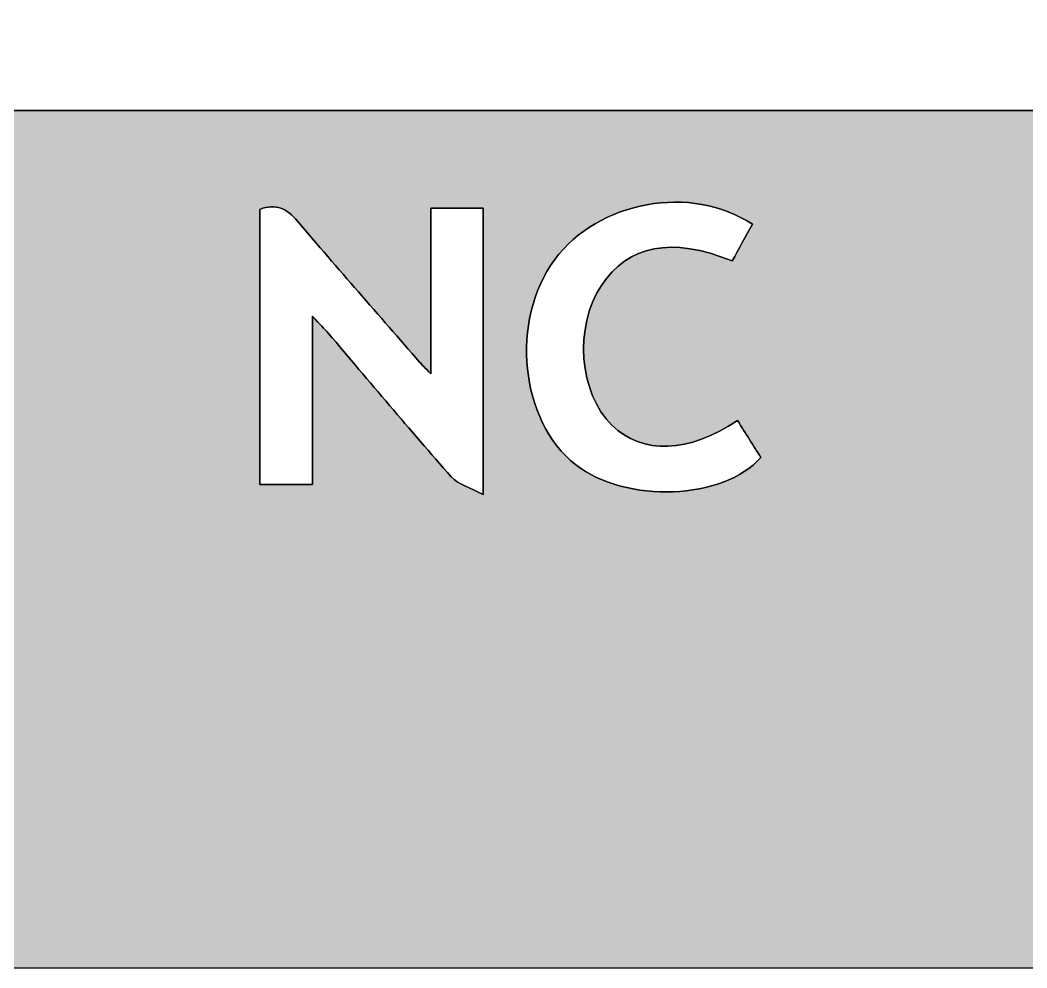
# Model space of a CAD drawing. Extents: x -1 to 338, y -185 to -55.
# Drawn here: x 317.4 to 327.57, y -76.93 to -67.36 of the extents above; entities that cross this region are included whole.
import ezdxf

# ---------------------------------------------------------------- set-up
doc = ezdxf.new("R2010")
doc.units = 0
doc.layers.add('CALQUE_1', color=7, linetype='CONTINUOUS')

# ---------------------------------------------------------------- blocks, each defined once
blk = doc.blocks.new('*U5')
at = {"layer": 'CALQUE_1', "color": 7}
for points in [[(315.027, -76.931), (315.027, -68.271), (319.823, -76.931)], [(319.823, -76.931), (315.027, -68.271), (319.823, -68.272)], [(319.823, -69.277), (319.823, -68.272), (319.825, -69.271)], [(319.825, -69.271), (319.823, -68.272), (319.825, -68.272)], [(319.825, -69.271), (319.825, -68.272), (319.825, -69.271)], [(319.825, -69.271), (319.825, -68.272), (319.825, -68.272)], [(319.825, -69.271), (319.825, -68.272), (319.831, -69.269)], [(319.831, -69.269), (319.825, -68.272), (319.831, -68.272)], [(319.831, -69.269), (319.831, -68.272), (319.832, -69.269)], [(319.832, -69.269), (319.831, -68.272), (319.832, -68.272)], [(319.832, -69.269), (319.832, -68.272), (319.853, -69.261)], [(319.853, -69.261), (319.832, -68.272), (319.853, -68.272)], [(319.853, -69.261), (319.853, -68.272), (319.857, -69.261)], [(319.857, -69.261), (319.853, -68.272), (319.857, -68.272)], [(319.857, -69.261), (319.857, -68.272), (319.937, -69.246)], [(319.937, -69.246), (319.857, -68.272), (319.937, -68.272)], [(319.937, -69.246), (319.937, -68.272), (319.957, -69.248)], [(319.957, -69.248), (319.937, -68.272), (319.957, -68.272)], [(319.957, -69.248), (319.957, -68.272), (320.011, -69.253)], [(320.011, -69.253), (319.957, -68.272), (320.011, -68.272)], [(320.011, -69.253), (320.011, -68.272), (320.079, -69.281)], [(320.079, -69.281), (320.011, -68.272), (320.079, -68.272)], [(320.079, -69.281), (320.079, -68.272), (320.142, -69.327)], [(320.142, -69.327), (320.079, -68.272), (320.142, -68.272)], [(320.142, -69.327), (320.142, -68.272), (320.203, -69.391)], [(320.203, -69.391), (320.142, -68.272), (320.203, -68.272)], [(320.203, -69.391), (320.203, -68.272), (320.354, -69.564)], [(320.354, -69.564), (320.203, -68.272), (320.354, -68.272)], [(320.354, -69.564), (320.354, -68.272), (320.355, -69.566)], [(320.355, -69.566), (320.354, -68.272), (320.355, -68.272)], [(320.355, -69.566), (320.355, -68.272), (320.361, -69.573)], [(320.361, -69.573), (320.355, -68.272), (320.361, -68.272)], [(320.361, -69.573), (320.361, -68.272), (320.381, -69.596)], [(320.381, -69.596), (320.361, -68.272), (320.381, -68.272)], [(320.381, -69.596), (320.381, -68.272), (320.448, -69.674)], [(320.448, -69.674), (320.381, -68.272), (320.448, -68.272)], [(320.448, -69.674), (320.448, -68.272), (320.5, -69.734)], [(320.5, -69.734), (320.448, -68.272), (320.5, -68.272)], [(320.5, -69.734), (320.5, -68.272), (320.512, -69.747)], [(320.512, -69.747), (320.5, -68.272), (320.512, -68.272)], [(320.512, -69.747), (320.512, -68.272), (320.514, -69.75)], [(320.514, -69.75), (320.512, -68.272), (320.514, -68.272)], [(320.514, -69.75), (320.514, -68.272), (320.52, -69.757)], [(320.52, -69.757), (320.514, -68.272), (320.52, -68.272)], [(320.52, -69.757), (320.52, -68.272), (320.535, -69.774)], [(320.535, -69.774), (320.52, -68.272), (320.535, -68.272)], [(320.535, -69.774), (320.535, -68.272), (320.593, -69.841)], [(320.593, -69.841), (320.535, -68.272), (320.593, -68.272)], [(320.593, -69.841), (320.593, -68.272), (320.825, -70.109)], [(320.825, -70.109), (320.593, -68.272), (320.825, -68.272)], [(320.825, -70.109), (320.825, -68.272), (321.129, -70.461)], [(321.129, -70.461), (320.825, -68.272), (321.129, -68.272)], [(321.129, -70.461), (321.129, -68.272), (321.362, -70.728)], [(321.362, -70.728), (321.129, -68.272), (321.362, -68.272)], [(321.362, -70.728), (321.362, -68.272), (321.42, -70.795)], [(321.42, -70.795), (321.362, -68.272), (321.42, -68.272)], [(321.42, -70.795), (321.42, -68.272), (321.434, -70.811)], [(321.434, -70.811), (321.42, -68.272), (321.434, -68.272)], [(321.434, -70.811), (321.434, -68.272), (321.44, -70.817)], [(321.44, -70.817), (321.434, -68.272), (321.44, -68.272)], [(321.44, -70.817), (321.44, -68.272), (321.441, -70.819)], [(321.441, -70.819), (321.44, -68.272), (321.441, -68.272)], [(321.441, -70.819), (321.441, -68.272), (321.448, -70.827)], [(321.448, -70.827), (321.441, -68.272), (321.448, -68.272)], [(321.448, -70.827), (321.448, -68.272), (321.479, -70.86)], [(321.479, -70.86), (321.448, -68.272), (321.479, -68.272)], [(321.479, -70.86), (321.479, -68.272), (321.527, -70.91)], [(321.527, -70.91), (321.479, -68.272), (321.527, -68.272)], [(321.527, -70.91), (321.527, -68.272), (321.543, -70.927)], [(321.543, -70.927), (321.527, -68.272), (321.543, -68.272)], [(321.543, -70.927), (321.543, -68.272), (321.547, -70.931)], [(321.547, -70.931), (321.543, -68.272), (321.547, -68.272)], [(321.547, -70.931), (321.547, -68.272), (321.549, -70.926)], [(321.549, -70.926), (321.547, -68.272), (321.549, -68.272)], [(321.549, -69.259), (321.549, -68.272), (321.757, -69.259)], [(321.757, -69.259), (321.549, -68.272), (321.757, -68.272)], [(321.757, -69.259), (321.757, -68.272), (321.853, -69.259)], [(321.853, -69.259), (321.757, -68.272), (321.853, -68.272)], [(321.853, -69.259), (321.853, -68.272), (321.948, -69.259)], [(321.948, -69.259), (321.853, -68.272), (321.948, -68.272)], [(321.948, -69.259), (321.948, -68.272), (321.981, -69.259)], [(321.981, -69.259), (321.948, -68.272), (321.981, -68.272)], [(321.981, -69.259), (321.981, -68.272), (322.045, -69.259)], [(322.045, -69.259), (321.981, -68.272), (322.045, -68.272)], [(322.045, -69.259), (322.045, -68.272), (322.053, -69.259)], [(322.053, -69.259), (322.045, -68.272), (322.053, -68.272)], [(322.053, -69.259), (322.053, -68.272), (322.069, -69.259)], [(322.069, -69.259), (322.053, -68.272), (322.069, -68.272)], [(322.069, -69.259), (322.069, -68.272), (322.071, -69.259)], [(322.071, -69.259), (322.069, -68.272), (322.071, -68.272)], [(322.071, -69.259), (322.071, -68.272), (322.075, -69.259)], [(322.075, -69.259), (322.071, -68.272), (322.075, -68.272)], [(322.075, -69.259), (322.075, -68.272), (322.076, -69.261)], [(322.076, -69.261), (322.075, -68.272), (322.076, -68.272)], [(322.076, -69.261), (322.076, -68.272), (322.077, -69.265)], [(322.077, -69.265), (322.076, -68.272), (322.077, -68.272)], [(322.077, -76.931), (322.077, -68.272), (322.521, -76.931)], [(322.521, -76.931), (322.077, -68.272), (322.521, -68.273)], [(322.521, -70.59), (322.521, -68.273), (322.526, -70.552)], [(322.526, -70.552), (322.521, -68.273), (322.526, -68.273)], [(322.526, -70.552), (322.526, -68.273), (322.564, -70.301)], [(322.564, -70.301), (322.526, -68.273), (322.564, -68.273)], [(322.564, -70.301), (322.564, -68.273), (322.579, -70.247)], [(322.579, -70.247), (322.564, -68.273), (322.579, -68.273)], [(322.579, -70.247), (322.579, -68.273), (322.604, -70.162)], [(322.604, -70.162), (322.579, -68.273), (322.604, -68.273)], [(322.604, -70.162), (322.604, -68.273), (322.623, -70.112)], [(322.623, -70.112), (322.604, -68.273), (322.623, -68.273)], [(322.623, -70.112), (322.623, -68.273), (322.657, -70.027)], [(322.657, -70.027), (322.623, -68.273), (322.657, -68.273)], [(322.657, -70.027), (322.657, -68.273), (322.679, -69.984)], [(322.679, -69.984), (322.657, -68.273), (322.679, -68.273)], [(322.679, -69.984), (322.679, -68.273), (322.722, -69.9)], [(322.722, -69.9), (322.679, -68.273), (322.722, -68.273)], [(322.722, -69.9), (322.722, -68.273), (322.746, -69.864)], [(322.746, -69.864), (322.722, -68.273), (322.746, -68.273)], [(322.746, -69.864), (322.746, -68.273), (322.801, -69.78)], [(322.801, -69.78), (322.746, -68.273), (322.801, -68.273)], [(322.801, -69.78), (322.801, -68.273), (322.824, -69.752)], [(322.824, -69.752), (322.801, -68.273), (322.824, -68.273)], [(322.824, -69.752), (322.824, -68.273), (322.889, -69.674)], [(322.889, -69.674), (322.824, -68.273), (322.889, -68.273)], [(322.889, -69.674), (322.889, -68.273), (322.913, -69.65)], [(322.913, -69.65), (322.889, -68.273), (322.913, -68.273)], [(322.913, -69.65), (322.913, -68.273), (322.987, -69.578)], [(322.987, -69.578), (322.913, -68.273), (322.987, -68.273)], [(322.987, -69.578), (322.987, -68.273), (323.013, -69.557)], [(323.013, -69.557), (322.987, -68.273), (323.013, -68.273)], [(323.013, -69.557), (323.013, -68.273), (323.095, -69.492)], [(323.095, -69.492), (323.013, -68.273), (323.095, -68.273)], [(323.095, -69.492), (323.095, -68.273), (323.096, -69.491)], [(323.096, -69.491), (323.095, -68.273), (323.096, -68.273)], [(323.096, -69.491), (323.096, -68.273), (323.097, -69.491)], [(323.097, -69.491), (323.096, -68.273), (323.097, -68.273)], [(323.097, -69.491), (323.097, -68.273), (323.112, -69.481)], [(323.112, -69.481), (323.097, -68.273), (323.112, -68.273)], [(323.112, -69.481), (323.112, -68.273), (323.125, -69.473)], [(323.125, -69.473), (323.112, -68.273), (323.125, -68.273)], [(323.125, -69.473), (323.125, -68.273), (323.126, -69.472)], [(323.126, -69.472), (323.125, -68.273), (323.126, -68.273)], [(323.126, -69.472), (323.126, -68.273), (323.183, -69.435)], [(323.183, -69.435), (323.126, -68.273), (323.183, -68.273)], [(323.183, -69.435), (323.183, -68.273), (323.183, -69.435)], [(323.183, -69.435), (323.183, -68.273), (323.183, -68.273)], [(323.183, -69.435), (323.183, -68.273), (323.211, -69.417)], [(323.211, -69.417), (323.183, -68.273), (323.211, -68.273)], [(323.211, -69.417), (323.211, -68.273), (323.222, -69.411)], [(323.222, -69.411), (323.211, -68.273), (323.222, -68.273)], [(323.222, -69.411), (323.222, -68.273), (323.268, -69.39)], [(323.268, -69.39), (323.222, -68.273), (323.268, -68.273)], [(323.268, -69.39), (323.268, -68.273), (323.272, -69.388)], [(323.272, -69.388), (323.268, -68.273), (323.272, -68.273)], [(323.272, -69.388), (323.272, -68.273), (323.379, -69.338)], [(323.379, -69.338), (323.272, -68.273), (323.379, -68.273)], [(323.379, -69.338), (323.379, -68.273), (323.381, -69.337)], [(323.381, -69.337), (323.379, -68.273), (323.381, -68.273)], [(323.381, -69.337), (323.381, -68.273), (323.463, -69.299)], [(323.463, -69.299), (323.381, -68.273), (323.463, -68.273)], [(323.463, -69.299), (323.463, -68.273), (323.465, -69.298)], [(323.465, -69.298), (323.463, -68.273), (323.465, -68.273)], [(323.465, -69.298), (323.465, -68.273), (323.502, -69.288)], [(323.502, -69.288), (323.465, -68.273), (323.502, -68.273)], [(323.502, -69.288), (323.502, -68.273), (323.507, -69.287)], [(323.507, -69.287), (323.502, -68.273), (323.507, -68.273)], [(323.507, -69.287), (323.507, -68.273), (323.638, -69.251)], [(323.638, -69.251), (323.507, -68.273), (323.638, -68.273)], [(323.638, -69.251), (323.638, -68.273), (323.647, -69.249)], [(323.647, -69.249), (323.638, -68.273), (323.647, -68.273)], [(323.647, -69.249), (323.647, -68.273), (323.727, -69.227)], [(323.727, -69.227), (323.647, -68.273), (323.727, -68.273)], [(323.727, -69.227), (323.727, -68.273), (323.733, -69.225)], [(323.733, -69.225), (323.727, -68.273), (323.733, -68.273)], [(323.733, -69.225), (323.733, -68.273), (323.786, -69.22)], [(323.786, -69.22), (323.733, -68.273), (323.786, -68.273)], [(323.786, -69.22), (323.786, -68.273), (323.804, -69.219)], [(323.804, -69.219), (323.786, -68.273), (323.804, -68.273)], [(323.804, -69.219), (323.804, -68.273), (323.944, -69.206)], [(323.944, -69.206), (323.804, -68.273), (323.944, -68.273)], [(323.944, -69.206), (323.944, -68.273), (323.977, -69.203)], [(323.977, -69.203), (323.944, -68.273), (323.977, -68.273)], [(323.977, -69.203), (323.977, -68.273), (323.996, -69.201)], [(323.996, -69.201), (323.977, -68.273), (323.996, -68.273)], [(323.996, -69.201), (323.996, -68.273), (324.012, -69.199)], [(324.012, -69.199), (323.996, -68.273), (324.012, -68.273)], [(324.012, -69.199), (324.012, -68.273), (324.111, -69.207)], [(324.111, -69.207), (324.012, -68.273), (324.111, -68.273)], [(324.111, -69.207), (324.111, -68.273), (324.166, -69.212)], [(324.166, -69.212), (324.111, -68.273), (324.166, -68.273)], [(324.166, -69.212), (324.166, -68.273), (324.26, -69.22)], [(324.26, -69.22), (324.166, -68.273), (324.26, -68.273)], [(324.26, -69.22), (324.26, -68.273), (324.285, -69.222)], [(324.285, -69.222), (324.26, -68.273), (324.285, -68.273)], [(324.285, -69.222), (324.285, -68.273), (324.288, -69.222)], [(324.288, -69.222), (324.285, -68.273), (324.288, -68.273)], [(324.288, -69.222), (324.288, -68.273), (324.371, -69.241)], [(324.371, -69.241), (324.288, -68.273), (324.371, -68.273)], [(324.371, -69.241), (324.371, -68.273), (324.423, -69.253)], [(324.423, -69.253), (324.371, -68.273), (324.423, -68.273)], [(324.423, -69.253), (324.423, -68.273), (324.464, -69.266)], [(324.464, -69.266), (324.423, -68.273), (324.464, -68.273)], [(324.464, -69.266), (324.464, -68.273), (324.504, -69.279)], [(324.504, -69.279), (324.464, -68.273), (324.504, -68.273)], [(324.504, -69.279), (324.504, -68.273), (324.553, -69.296)], [(324.553, -69.296), (324.504, -68.273), (324.553, -68.273)], [(324.553, -69.296), (324.553, -68.273), (324.593, -69.314)], [(324.593, -69.314), (324.553, -68.273), (324.593, -68.273)], [(324.593, -69.314), (324.593, -68.273), (324.614, -69.324)], [(324.614, -69.324), (324.593, -68.273), (324.614, -68.273)], [(324.614, -69.324), (324.614, -68.273), (324.647, -69.338)], [(324.647, -69.338), (324.614, -68.273), (324.647, -68.273)], [(324.647, -69.338), (324.647, -68.273), (324.678, -69.353)], [(324.678, -69.353), (324.647, -68.273), (324.678, -68.273)], [(324.678, -69.353), (324.678, -68.273), (324.715, -69.375)], [(324.715, -69.375), (324.678, -68.273), (324.715, -68.273)], [(324.715, -69.375), (324.715, -68.273), (324.768, -69.406)], [(324.768, -69.406), (324.715, -68.273), (324.768, -68.273)], [(324.768, -69.406), (324.768, -68.273), (324.797, -69.423)], [(324.797, -69.423), (324.768, -68.273), (324.797, -68.273)], [(324.797, -71.642), (324.797, -68.273), (324.805, -71.655)], [(324.805, -71.655), (324.797, -68.273), (324.805, -68.273)], [(324.805, -71.655), (324.805, -68.273), (324.882, -71.777)], [(324.882, -71.777), (324.805, -68.273), (324.882, -68.273)], [(324.882, -76.931), (324.882, -68.273), (326.614, -76.931)], [(326.614, -76.931), (324.882, -68.273), (326.614, -68.273)], [(326.614, -76.931), (326.614, -68.273), (329.59, -76.931)], [(329.59, -76.931), (326.614, -68.273), (329.59, -68.274)], [(324.797, -71.642), (324.768, -69.475), (324.797, -69.423)], [(324.768, -71.597), (324.715, -69.571), (324.768, -69.475)], [(324.768, -71.597), (324.768, -69.475), (324.797, -71.642)], [(324.678, -71.454), (324.647, -69.695), (324.678, -69.638)], [(324.715, -71.512), (324.678, -69.638), (324.715, -69.571)], [(324.678, -71.454), (324.678, -69.638), (324.715, -71.512)], [(324.715, -71.512), (324.715, -69.571), (324.768, -71.597)], [(323.638, -71.617), (323.507, -69.795), (323.638, -69.723)], [(323.647, -71.62), (323.638, -69.723), (323.647, -69.718)], [(323.638, -71.617), (323.638, -69.723), (323.647, -71.62)], [(323.727, -71.641), (323.647, -69.718), (323.727, -69.694)], [(323.647, -71.62), (323.647, -69.718), (323.727, -71.641)], [(323.733, -71.642), (323.727, -69.694), (323.733, -69.692)], [(323.727, -71.641), (323.727, -69.694), (323.733, -71.642)], [(323.786, -71.656), (323.733, -69.692), (323.786, -69.676)], [(323.733, -71.642), (323.733, -69.692), (323.786, -71.656)], [(323.804, -71.657), (323.786, -69.676), (323.804, -69.671)], [(323.786, -71.656), (323.786, -69.676), (323.804, -71.657)], [(323.944, -71.665), (323.804, -69.671), (323.944, -69.658)], [(323.804, -71.657), (323.804, -69.671), (323.944, -71.665)], [(323.977, -71.661), (323.944, -69.658), (323.977, -69.655)], [(323.944, -71.665), (323.944, -69.658), (323.977, -71.661)], [(323.977, -71.661), (323.977, -69.655), (323.996, -71.658)], [(323.996, -71.658), (323.977, -69.655), (323.996, -69.657)], [(323.996, -71.658), (323.996, -69.657), (324.012, -71.657)], [(324.012, -71.657), (323.996, -69.657), (324.012, -69.658)], [(324.012, -71.657), (324.012, -69.658), (324.111, -71.644)], [(324.111, -71.644), (324.012, -69.658), (324.111, -69.666)], [(324.111, -71.644), (324.111, -69.666), (324.166, -71.628)], [(324.166, -71.628), (324.111, -69.666), (324.166, -69.67)], [(324.166, -71.628), (324.166, -69.67), (324.26, -71.601)], [(324.26, -71.601), (324.166, -69.67), (324.26, -69.691)], [(324.26, -71.601), (324.26, -69.691), (324.285, -71.594)], [(324.285, -71.594), (324.26, -69.691), (324.285, -69.697)], [(324.285, -71.594), (324.285, -69.697), (324.288, -71.592)], [(324.288, -71.592), (324.285, -69.697), (324.288, -69.697)], [(324.288, -71.592), (324.288, -69.697), (324.371, -71.555)], [(324.371, -71.555), (324.288, -69.697), (324.371, -69.716)], [(324.371, -71.555), (324.371, -69.716), (324.423, -71.532)], [(324.423, -71.532), (324.371, -69.716), (324.423, -69.734)], [(324.423, -71.532), (324.423, -69.734), (324.464, -71.514)], [(324.464, -71.514), (324.423, -69.734), (324.464, -69.748)], [(324.647, -71.403), (324.614, -69.754), (324.647, -69.695)], [(324.647, -71.403), (324.647, -69.695), (324.678, -71.454)], [(323.463, -71.518), (323.381, -69.903), (323.463, -69.833)], [(323.465, -71.52), (323.463, -69.833), (323.465, -69.831)], [(323.463, -71.518), (323.463, -69.833), (323.465, -71.52)], [(323.502, -71.549), (323.465, -69.831), (323.502, -69.799)], [(323.465, -71.52), (323.465, -69.831), (323.502, -71.549)], [(323.507, -71.552), (323.502, -69.799), (323.507, -69.795)], [(323.502, -71.549), (323.502, -69.799), (323.507, -71.552)], [(323.507, -71.552), (323.507, -69.795), (323.638, -71.617)], [(324.464, -71.514), (324.464, -69.748), (324.504, -71.49)], [(324.504, -71.49), (324.464, -69.748), (324.504, -69.762)], [(324.504, -71.49), (324.504, -69.762), (324.553, -71.46)], [(324.553, -71.46), (324.504, -69.762), (324.553, -69.779)], [(324.553, -71.46), (324.553, -69.779), (324.593, -71.436)], [(324.593, -71.436), (324.553, -69.779), (324.593, -69.793)], [(324.614, -71.423), (324.593, -69.793), (324.614, -69.754)], [(324.593, -71.436), (324.593, -69.793), (324.614, -71.423)], [(324.614, -71.423), (324.614, -69.754), (324.647, -71.403)], [(323.379, -71.452), (323.272, -70.042), (323.379, -69.906)], [(323.381, -71.453), (323.379, -69.906), (323.381, -69.903)], [(323.379, -71.452), (323.379, -69.906), (323.381, -71.453)], [(323.381, -71.453), (323.381, -69.903), (323.463, -71.518)], [(323.272, -71.32), (323.268, -70.05), (323.272, -70.042)], [(323.272, -71.32), (323.272, -70.042), (323.379, -71.452)], [(323.222, -71.228), (323.211, -70.157), (323.222, -70.136)], [(323.268, -71.315), (323.222, -70.136), (323.268, -70.05)], [(323.222, -71.228), (323.222, -70.136), (323.268, -71.315)], [(323.268, -71.315), (323.268, -70.05), (323.272, -71.32)], [(323.183, -71.154), (323.126, -70.391), (323.183, -70.211)], [(323.211, -71.207), (323.183, -70.21), (323.211, -70.157)], [(323.183, -71.154), (323.183, -70.211), (323.183, -70.21)], [(323.183, -71.154), (323.183, -70.21), (323.211, -71.207)], [(323.183, -71.154), (323.183, -70.211), (323.183, -71.154)], [(323.211, -71.207), (323.211, -70.157), (323.222, -71.228)], [(320.355, -76.931), (320.354, -70.359), (320.355, -70.354)], [(320.355, -76.931), (320.355, -70.354), (320.361, -76.931)], [(320.361, -76.931), (320.355, -70.354), (320.361, -70.36)], [(320.354, -76.931), (320.354, -70.359), (320.355, -76.931)], [(320.361, -76.931), (320.361, -70.36), (320.381, -76.931)], [(320.381, -76.931), (320.361, -70.36), (320.381, -70.381)], [(320.381, -76.931), (320.381, -70.381), (320.448, -76.931)], [(320.448, -76.931), (320.381, -70.381), (320.448, -70.451)], [(320.448, -76.931), (320.448, -70.451), (320.5, -76.931)], [(320.5, -76.931), (320.448, -70.451), (320.5, -70.507)], [(323.125, -70.968), (323.112, -70.477), (323.125, -70.394)], [(323.126, -70.974), (323.125, -70.394), (323.126, -70.391)], [(323.125, -70.968), (323.125, -70.394), (323.126, -70.974)], [(323.126, -70.974), (323.126, -70.391), (323.183, -71.154)], [(320.5, -76.931), (320.5, -70.507), (320.512, -76.931)], [(320.512, -76.931), (320.5, -70.507), (320.512, -70.52)], [(320.512, -76.931), (320.512, -70.52), (320.514, -76.931)], [(320.514, -76.931), (320.512, -70.52), (320.514, -70.523)], [(320.514, -76.931), (320.514, -70.523), (320.52, -76.931)], [(320.52, -76.931), (320.514, -70.523), (320.52, -70.53)], [(320.52, -76.931), (320.52, -70.53), (320.535, -76.931)], [(320.535, -76.931), (320.52, -70.53), (320.535, -70.547)], [(320.535, -76.931), (320.535, -70.547), (320.593, -76.931)], [(320.593, -76.931), (320.535, -70.547), (320.593, -70.615)], [(323.112, -70.887), (323.097, -70.584), (323.112, -70.477)], [(323.112, -70.887), (323.112, -70.477), (323.125, -70.968)], [(320.593, -76.931), (320.593, -70.615), (320.825, -76.931)], [(320.825, -76.931), (320.593, -70.615), (320.825, -70.888)], [(322.521, -76.931), (322.521, -70.59), (322.526, -76.931)], [(322.526, -76.931), (322.521, -70.59), (322.526, -70.881)], [(323.097, -70.782), (323.096, -70.587), (323.097, -70.584)], [(323.097, -70.782), (323.097, -70.584), (323.112, -70.887)], [(320.825, -76.931), (320.825, -70.888), (321.129, -76.931)], [(321.129, -76.931), (320.825, -70.888), (321.129, -71.242)], [(322.526, -76.931), (322.526, -70.881), (322.564, -76.931)], [(322.564, -76.931), (322.526, -70.881), (322.564, -71.081)], [(322.564, -76.931), (322.564, -71.081), (322.579, -76.931)], [(322.579, -76.931), (322.564, -71.081), (322.579, -71.165)], [(322.579, -76.931), (322.579, -71.165), (322.604, -76.931)], [(322.604, -76.931), (322.579, -71.165), (322.604, -71.24)], [(321.129, -76.931), (321.129, -71.242), (321.362, -76.931)], [(321.362, -76.931), (321.129, -71.242), (321.362, -71.513)], [(322.604, -76.931), (322.604, -71.24), (322.623, -76.931)], [(322.623, -76.931), (322.604, -71.24), (322.623, -71.3)], [(322.623, -76.931), (322.623, -71.3), (322.657, -76.931)], [(322.657, -76.931), (322.623, -71.3), (322.657, -71.377)], [(322.657, -76.931), (322.657, -71.377), (322.679, -76.931)], [(322.679, -76.931), (322.657, -71.377), (322.679, -71.428)], [(322.679, -76.931), (322.679, -71.428), (322.722, -76.931)], [(322.722, -76.931), (322.679, -71.428), (322.722, -71.507)], [(321.362, -76.931), (321.362, -71.513), (321.42, -76.931)], [(321.42, -76.931), (321.362, -71.513), (321.42, -71.581)], [(322.722, -76.931), (322.722, -71.507), (322.746, -76.931)], [(322.746, -76.931), (322.722, -71.507), (322.746, -71.549)], [(322.746, -76.931), (322.746, -71.549), (322.801, -76.931)], [(322.801, -76.931), (322.746, -71.549), (322.801, -71.628)], [(321.42, -76.931), (321.42, -71.581), (321.434, -76.931)], [(321.434, -76.931), (321.42, -71.581), (321.434, -71.598)], [(321.434, -76.931), (321.434, -71.598), (321.44, -76.931)], [(321.44, -76.931), (321.434, -71.598), (321.44, -71.604)], [(321.44, -76.931), (321.44, -71.604), (321.441, -76.931)], [(321.441, -76.931), (321.44, -71.604), (321.441, -71.606)], [(321.441, -76.931), (321.441, -71.606), (321.448, -76.931)], [(321.448, -76.931), (321.441, -71.606), (321.448, -71.614)], [(321.448, -76.931), (321.448, -71.614), (321.479, -76.931)], [(321.479, -76.931), (321.448, -71.614), (321.479, -71.65)], [(321.479, -76.931), (321.479, -71.65), (321.527, -76.931)], [(321.527, -76.931), (321.479, -71.65), (321.527, -71.706)], [(322.801, -76.931), (322.801, -71.628), (322.824, -76.931)], [(322.824, -76.931), (322.801, -71.628), (322.824, -71.661)], [(322.824, -76.931), (322.824, -71.661), (322.889, -76.931)], [(322.889, -76.931), (322.824, -71.661), (322.889, -71.734)], [(321.527, -76.931), (321.527, -71.706), (321.543, -76.931)], [(321.543, -76.931), (321.527, -71.706), (321.543, -71.725)], [(321.543, -76.931), (321.543, -71.725), (321.547, -76.931)], [(321.547, -76.931), (321.543, -71.725), (321.547, -71.73)], [(321.547, -76.931), (321.547, -71.73), (321.549, -76.931)], [(321.549, -76.931), (321.547, -71.73), (321.549, -71.731)], [(321.549, -76.931), (321.549, -71.731), (321.757, -76.931)], [(321.757, -76.931), (321.549, -71.731), (321.757, -71.974)], [(322.889, -76.931), (322.889, -71.734), (322.913, -76.931)], [(322.913, -76.931), (322.889, -71.734), (322.913, -71.762)], [(322.913, -76.931), (322.913, -71.762), (322.987, -76.931)], [(322.987, -76.931), (322.913, -71.762), (322.987, -71.828)], [(324.882, -76.931), (324.805, -71.853), (324.882, -71.777)], [(322.987, -76.931), (322.987, -71.828), (323.013, -76.931)], [(323.013, -76.931), (322.987, -71.828), (323.013, -71.851)], [(323.013, -76.931), (323.013, -71.851), (323.095, -76.931)], [(323.095, -76.931), (323.013, -71.851), (323.095, -71.907)], [(324.797, -76.931), (324.768, -71.881), (324.797, -71.859)], [(324.805, -76.931), (324.797, -71.859), (324.805, -71.853)], [(324.797, -76.931), (324.797, -71.859), (324.805, -76.931)], [(324.805, -76.931), (324.805, -71.853), (324.882, -76.931)], [(321.757, -76.931), (321.757, -71.974), (321.853, -76.931)], [(321.853, -76.931), (321.757, -71.974), (321.853, -72.045)], [(323.095, -76.931), (323.095, -71.907), (323.096, -76.931)], [(323.096, -76.931), (323.095, -71.907), (323.096, -71.908)], [(323.096, -76.931), (323.096, -71.908), (323.097, -76.931)], [(323.097, -76.931), (323.096, -71.908), (323.097, -71.908)], [(323.097, -76.931), (323.097, -71.908), (323.112, -76.931)], [(323.112, -76.931), (323.097, -71.908), (323.112, -71.919)], [(323.112, -76.931), (323.112, -71.919), (323.125, -76.931)], [(323.125, -76.931), (323.112, -71.919), (323.125, -71.926)], [(323.125, -76.931), (323.125, -71.926), (323.126, -76.931)], [(323.126, -76.931), (323.125, -71.926), (323.126, -71.926)], [(323.126, -76.931), (323.126, -71.926), (323.183, -76.931)], [(323.183, -76.931), (323.126, -71.926), (323.183, -71.957)], [(323.183, -76.931), (323.183, -71.957), (323.183, -76.931)], [(323.183, -76.931), (323.183, -71.957), (323.183, -71.957)], [(323.183, -76.931), (323.183, -71.957), (323.211, -76.931)], [(323.211, -76.931), (323.183, -71.957), (323.211, -71.972)], [(323.211, -76.931), (323.211, -71.972), (323.222, -76.931)], [(323.222, -76.931), (323.211, -71.972), (323.222, -71.978)], [(323.222, -76.931), (323.222, -71.978), (323.268, -76.931)], [(323.268, -76.931), (323.222, -71.978), (323.268, -71.995)], [(324.614, -76.931), (324.593, -71.987), (324.614, -71.978)], [(324.647, -76.931), (324.614, -71.978), (324.647, -71.96)], [(324.614, -76.931), (324.614, -71.978), (324.647, -76.931)], [(324.678, -76.931), (324.647, -71.96), (324.678, -71.942)], [(324.647, -76.931), (324.647, -71.96), (324.678, -76.931)], [(324.715, -76.931), (324.678, -71.942), (324.715, -71.92)], [(324.678, -76.931), (324.678, -71.942), (324.715, -76.931)], [(324.768, -76.931), (324.715, -71.92), (324.768, -71.881)], [(324.715, -76.931), (324.715, -71.92), (324.768, -76.931)], [(324.768, -76.931), (324.768, -71.881), (324.797, -76.931)], [(319.823, -76.931), (319.823, -72.044), (319.825, -76.931)], [(319.825, -76.931), (319.823, -72.044), (319.825, -72.049)], [(319.825, -76.931), (319.825, -72.049), (319.825, -76.931)], [(319.825, -76.931), (319.825, -72.049), (319.825, -72.049)], [(319.825, -76.931), (319.825, -72.049), (319.831, -76.931)], [(319.831, -76.931), (319.825, -72.049), (319.831, -72.049)], [(319.831, -76.931), (319.831, -72.049), (319.832, -76.931)], [(319.832, -76.931), (319.831, -72.049), (319.832, -72.049)], [(319.832, -76.931), (319.832, -72.049), (319.853, -76.931)], [(319.853, -76.931), (319.832, -72.049), (319.853, -72.049)], [(319.853, -76.931), (319.853, -72.049), (319.857, -76.931)], [(319.857, -76.931), (319.853, -72.049), (319.857, -72.049)], [(319.857, -76.931), (319.857, -72.049), (319.937, -76.931)], [(319.937, -76.931), (319.857, -72.049), (319.937, -72.049)], [(319.937, -76.931), (319.937, -72.049), (319.957, -76.931)], [(319.957, -76.931), (319.937, -72.049), (319.957, -72.049)], [(319.957, -76.931), (319.957, -72.049), (320.011, -76.931)], [(320.011, -76.931), (319.957, -72.049), (320.011, -72.049)], [(320.011, -76.931), (320.011, -72.049), (320.079, -76.931)], [(320.079, -76.931), (320.011, -72.049), (320.079, -72.049)], [(320.079, -76.931), (320.079, -72.049), (320.142, -76.931)], [(320.142, -76.931), (320.079, -72.049), (320.142, -72.049)], [(320.142, -76.931), (320.142, -72.049), (320.203, -76.931)], [(320.203, -76.931), (320.142, -72.049), (320.203, -72.049)], [(320.203, -76.931), (320.203, -72.049), (320.354, -76.931)], [(320.354, -76.931), (320.203, -72.049), (320.354, -72.049)], [(321.853, -76.931), (321.853, -72.045), (321.948, -76.931)], [(321.948, -76.931), (321.853, -72.045), (321.948, -72.089)], [(323.268, -76.931), (323.268, -71.995), (323.272, -76.931)], [(323.272, -76.931), (323.268, -71.995), (323.272, -71.996)], [(323.272, -76.931), (323.272, -71.996), (323.379, -76.931)], [(323.379, -76.931), (323.272, -71.996), (323.379, -72.035)], [(323.379, -76.931), (323.379, -72.035), (323.381, -76.931)], [(323.381, -76.931), (323.379, -72.035), (323.381, -72.036)], [(323.381, -76.931), (323.381, -72.036), (323.463, -76.931)], [(323.463, -76.931), (323.381, -72.036), (323.463, -72.065)], [(323.463, -76.931), (323.463, -72.065), (323.465, -76.931)], [(323.465, -76.931), (323.463, -72.065), (323.465, -72.066)], [(323.465, -76.931), (323.465, -72.066), (323.502, -76.931)], [(323.502, -76.931), (323.465, -72.066), (323.502, -72.073)], [(323.502, -76.931), (323.502, -72.073), (323.507, -76.931)], [(323.507, -76.931), (323.502, -72.073), (323.507, -72.074)], [(323.507, -76.931), (323.507, -72.074), (323.638, -76.931)], [(323.638, -76.931), (323.507, -72.074), (323.638, -72.098)], [(324.371, -76.931), (324.288, -72.086), (324.371, -72.063)], [(324.423, -76.931), (324.371, -72.063), (324.423, -72.049)], [(324.371, -76.931), (324.371, -72.063), (324.423, -76.931)], [(324.464, -76.931), (324.423, -72.049), (324.464, -72.037)], [(324.423, -76.931), (324.423, -72.049), (324.464, -76.931)], [(324.504, -76.931), (324.464, -72.037), (324.504, -72.026)], [(324.464, -76.931), (324.464, -72.037), (324.504, -76.931)], [(324.553, -76.931), (324.504, -72.026), (324.553, -72.005)], [(324.504, -76.931), (324.504, -72.026), (324.553, -76.931)], [(324.593, -76.931), (324.553, -72.005), (324.593, -71.987)], [(324.553, -76.931), (324.553, -72.005), (324.593, -76.931)], [(324.593, -76.931), (324.593, -71.987), (324.614, -76.931)], [(321.948, -76.931), (321.948, -72.089), (321.981, -76.931)], [(321.981, -76.931), (321.948, -72.089), (321.981, -72.105)], [(321.981, -76.931), (321.981, -72.105), (322.045, -76.931)], [(322.045, -76.931), (321.981, -72.105), (322.045, -72.135)], [(322.045, -76.931), (322.045, -72.135), (322.053, -76.931)], [(322.053, -76.931), (322.045, -72.135), (322.053, -72.139)], [(322.053, -76.931), (322.053, -72.139), (322.069, -76.931)], [(322.069, -76.931), (322.053, -72.139), (322.069, -72.147)], [(322.069, -76.931), (322.069, -72.147), (322.071, -76.931)], [(322.071, -76.931), (322.069, -72.147), (322.071, -72.148)], [(322.071, -76.931), (322.071, -72.148), (322.075, -76.931)], [(322.075, -76.931), (322.071, -72.148), (322.075, -72.151)], [(322.075, -76.931), (322.075, -72.151), (322.076, -76.931)], [(322.076, -76.931), (322.075, -72.151), (322.076, -72.151)], [(322.077, -76.931), (322.076, -72.151), (322.077, -72.146)], [(322.076, -76.931), (322.076, -72.151), (322.077, -76.931)], [(323.638, -76.931), (323.638, -72.098), (323.647, -76.931)], [(323.647, -76.931), (323.638, -72.098), (323.647, -72.099)], [(323.647, -76.931), (323.647, -72.099), (323.727, -76.931)], [(323.727, -76.931), (323.647, -72.099), (323.727, -72.114)], [(323.727, -76.931), (323.727, -72.114), (323.733, -76.931)], [(323.733, -76.931), (323.727, -72.114), (323.733, -72.114)], [(323.733, -76.931), (323.733, -72.114), (323.786, -76.931)], [(323.786, -76.931), (323.733, -72.114), (323.786, -72.116)], [(323.786, -76.931), (323.786, -72.116), (323.804, -76.931)], [(323.804, -76.931), (323.786, -72.116), (323.804, -72.117)], [(323.804, -76.931), (323.804, -72.117), (323.944, -76.931)], [(323.944, -76.931), (323.804, -72.117), (323.944, -72.122)], [(323.944, -76.931), (323.944, -72.122), (323.977, -76.931)], [(323.977, -76.931), (323.944, -72.122), (323.977, -72.123)], [(323.977, -76.931), (323.977, -72.123), (323.996, -76.931)], [(323.996, -76.931), (323.977, -72.123), (323.996, -72.123)], [(324.012, -76.931), (323.996, -72.123), (324.012, -72.122)], [(323.996, -76.931), (323.996, -72.123), (324.012, -76.931)], [(324.111, -76.931), (324.012, -72.122), (324.111, -72.111)], [(324.012, -76.931), (324.012, -72.122), (324.111, -76.931)], [(324.166, -76.931), (324.111, -72.111), (324.166, -72.105)], [(324.111, -76.931), (324.111, -72.111), (324.166, -76.931)], [(324.26, -76.931), (324.166, -72.105), (324.26, -72.094)], [(324.166, -76.931), (324.166, -72.105), (324.26, -76.931)], [(324.285, -76.931), (324.26, -72.094), (324.285, -72.087)], [(324.26, -76.931), (324.26, -72.094), (324.285, -76.931)], [(324.288, -76.931), (324.285, -72.087), (324.288, -72.086)], [(324.285, -76.931), (324.285, -72.087), (324.288, -76.931)], [(324.288, -76.931), (324.288, -72.086), (324.371, -76.931)]]:
    blk.add_solid(points, dxfattribs=at)
blk = doc.blocks.new('BLOCK_4')
at = {"layer": 'CALQUE_1'}
for points, knots in [([(337.736, -68.285), (337.642, -68.281), (337.549, -68.274), (337.455, -68.274), (327.138, -68.273), (316.822, -68.274), (306.506, -68.269), (306.314, -68.269), (306.21, -68.333), (306.103, -68.484), (304.941, -70.119), (303.367, -71.136), (301.38, -71.385), (298.594, -71.734), (296.346, -70.733), (294.678, -68.465), (294.577, -68.327), (294.482, -68.262), (294.309, -68.27), (293.955, -68.286), (293.601, -68.281), (293.246, -68.285), (293.246, -63.754), (293.246, -59.222), (293.246, -54.688), (308.076, -54.688), (322.906, -54.688), (337.736, -54.688), (337.736, -59.222), (337.736, -63.754), (337.736, -68.285)], [0, 0, 0, 0, 1, 1, 1, 2, 2, 2, 3, 3, 3, 4, 4, 4, 5, 5, 5, 6, 6, 6, 7, 7, 7, 8, 8, 8, 9, 9, 9, 10, 10, 10, 10]), ([(337.736, -68.285), (337.736, -71.167), (337.736, -74.049), (337.736, -76.931), (322.906, -76.931), (308.076, -76.931), (293.246, -76.931), (293.246, -74.049), (293.246, -71.167), (293.246, -68.285), (293.601, -68.281), (293.955, -68.286), (294.309, -68.27), (294.482, -68.262), (294.577, -68.327), (294.678, -68.465), (296.346, -70.733), (298.594, -71.734), (301.38, -71.385), (303.367, -71.136), (304.941, -70.119), (306.103, -68.484), (306.21, -68.333), (306.314, -68.269), (306.506, -68.269), (316.822, -68.274), (327.138, -68.273), (337.455, -68.274), (337.549, -68.274), (337.642, -68.281), (337.736, -68.285)], [0, 0, 0, 0, 1, 1, 1, 2, 2, 2, 3, 3, 3, 4, 4, 4, 5, 5, 5, 6, 6, 6, 7, 7, 7, 8, 8, 8, 9, 9, 9, 10, 10, 10, 10]), ([(324.647, -71.403), (324.156, -71.737), (323.686, -71.751), (323.379, -71.452), (323.046, -71.127), (322.995, -70.461), (323.272, -70.042), (323.544, -69.631), (323.979, -69.546), (324.593, -69.793), (324.661, -69.67), (324.729, -69.545), (324.797, -69.423), (324.185, -69.012), (323.237, -69.188), (322.801, -69.78), (322.347, -70.395), (322.451, -71.412), (323.013, -71.851), (323.516, -72.244), (324.51, -72.21), (324.882, -71.777), (324.808, -71.659), (324.731, -71.538), (324.647, -71.403)], [0, 0, 0, 0, 1, 1, 1, 2, 2, 2, 3, 3, 3, 4, 4, 4, 5, 5, 5, 6, 6, 6, 7, 7, 7, 8, 8, 8, 8]), ([(324.647, -71.403), (324.731, -71.538), (324.808, -71.659), (324.882, -71.777), (324.51, -72.21), (323.516, -72.244), (323.013, -71.851), (322.451, -71.412), (322.347, -70.395), (322.801, -69.78), (323.237, -69.188), (324.185, -69.012), (324.797, -69.423), (324.729, -69.545), (324.661, -69.67), (324.593, -69.793), (323.979, -69.546), (323.544, -69.631), (323.272, -70.042), (322.995, -70.461), (323.046, -71.127), (323.379, -71.452), (323.686, -71.751), (324.156, -71.737), (324.647, -71.403)], [0, 0, 0, 0, 1, 1, 1, 2, 2, 2, 3, 3, 3, 4, 4, 4, 5, 5, 5, 6, 6, 6, 7, 7, 7, 8, 8, 8, 8]), ([(321.549, -69.259), (321.549, -69.807), (321.549, -70.344), (321.549, -70.933), (321.487, -70.867), (321.462, -70.843), (321.439, -70.817), (321.026, -70.342), (320.61, -69.871), (320.203, -69.391), (320.096, -69.264), (319.988, -69.21), (319.823, -69.272), (319.823, -70.199), (319.823, -71.126), (319.823, -72.049), (320.005, -72.049), (320.168, -72.049), (320.354, -72.049), (320.354, -71.489), (320.354, -70.945), (320.354, -70.352), (320.431, -70.434), (320.475, -70.477), (320.515, -70.524), (320.928, -71.008), (321.337, -71.496), (321.757, -71.974), (321.825, -72.05), (321.945, -72.08), (322.077, -72.152), (322.077, -71.143), (322.077, -70.207), (322.077, -69.259), (321.902, -69.259), (321.74, -69.259), (321.549, -69.259)], [0, 0, 0, 0, 1, 1, 1, 2, 2, 2, 3, 3, 3, 4, 4, 4, 5, 5, 5, 6, 6, 6, 7, 7, 7, 8, 8, 8, 9, 9, 9, 10, 10, 10, 11, 11, 11, 12, 12, 12, 12]), ([(321.549, -69.259), (321.74, -69.259), (321.902, -69.259), (322.077, -69.259), (322.077, -70.207), (322.077, -71.143), (322.077, -72.152), (321.945, -72.08), (321.825, -72.05), (321.757, -71.974), (321.337, -71.496), (320.928, -71.008), (320.515, -70.524), (320.475, -70.477), (320.431, -70.434), (320.354, -70.352), (320.354, -70.945), (320.354, -71.489), (320.354, -72.049), (320.168, -72.049), (320.005, -72.049), (319.823, -72.049), (319.823, -71.126), (319.823, -70.199), (319.823, -69.272), (319.988, -69.21), (320.096, -69.264), (320.203, -69.391), (320.61, -69.871), (321.026, -70.342), (321.439, -70.817), (321.462, -70.843), (321.487, -70.867), (321.549, -70.933), (321.549, -70.344), (321.549, -69.807), (321.549, -69.259)], [0, 0, 0, 0, 1, 1, 1, 2, 2, 2, 3, 3, 3, 4, 4, 4, 5, 5, 5, 6, 6, 6, 7, 7, 7, 8, 8, 8, 9, 9, 9, 10, 10, 10, 11, 11, 11, 12, 12, 12, 12])]:
    blk.add_open_spline(points, degree=3, knots=knots, dxfattribs=at)
at = {"layer": 'CALQUE_1', "color": 7}
blk.add_blockref('*U5', (0, 0), dxfattribs=at)
blk = doc.blocks.new('BLOCK_3')
at = {"layer": 'CALQUE_1'}
blk.add_blockref('BLOCK_4', (0, 0), dxfattribs=at)
blk = doc.blocks.new('BLOCK_2')
at = {"layer": 'CALQUE_1'}
blk.add_blockref('BLOCK_3', (0, 0), dxfattribs=at)

msp = doc.modelspace()

# ---------------------------------------------------------------- block references
at = {"layer": 'CALQUE_1'}
msp.add_blockref('BLOCK_2', (0, 0), dxfattribs=at)

doc.saveas('drawing.dxf')
